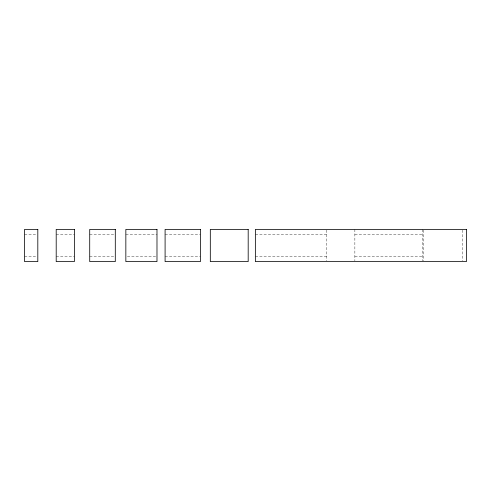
<?xml version="1.0" encoding="UTF-8"?>
<svg xmlns="http://www.w3.org/2000/svg" width="491" height="491" viewBox="0 0 491 491"><rect width="100%" height="100%" fill="white"/><g stroke="black" fill="none" stroke-linecap="round" stroke-linejoin="round"><path stroke-width="0.37" stroke-dasharray="2.46 1.84" d="M24.55 234.575L37.077 234.575M56.201 234.575L74.374 234.575M89.712 234.575L115.299 234.575M125.843 234.575L156.985 234.575M165.093 234.575L200.438 234.575M255.363 234.575L326.687 234.575M354.864 234.575L423.512 234.575M24.55 256.425L37.077 256.425M56.201 256.425L74.374 256.425M89.712 256.425L115.299 256.425M127.365 256.425L156.985 256.425M165.093 256.425L200.438 256.425M255.363 256.425L326.687 256.425M354.864 256.425L423.512 256.425M462.755 230.181L462.755 260.819M423.512 230.15L423.512 260.85M422.352 229.414L422.352 260.85M354.864 229.414L354.864 260.85M326.687 230.15L326.687 260.85"/><path stroke-width="0.74" d="M37.813 229.414L24.55 229.414L24.55 261.586L37.813 261.586L37.813 229.414M74.374 229.414L56.201 229.414L56.201 261.586L74.374 261.586L74.374 229.414M115.299 229.414L89.712 229.414L89.712 261.586L115.299 261.586L115.299 229.414M156.985 229.414L125.843 229.414L125.843 261.586L156.985 261.586L156.985 229.414M200.438 229.414L165.093 229.414L165.093 261.586L200.438 261.586L200.438 229.414M248.188 229.414L210.314 229.414L210.314 261.586L248.188 261.586L248.188 229.414M466.45 229.414L255.363 229.414L255.363 261.586L466.45 261.586L466.45 229.414"/></g></svg>
